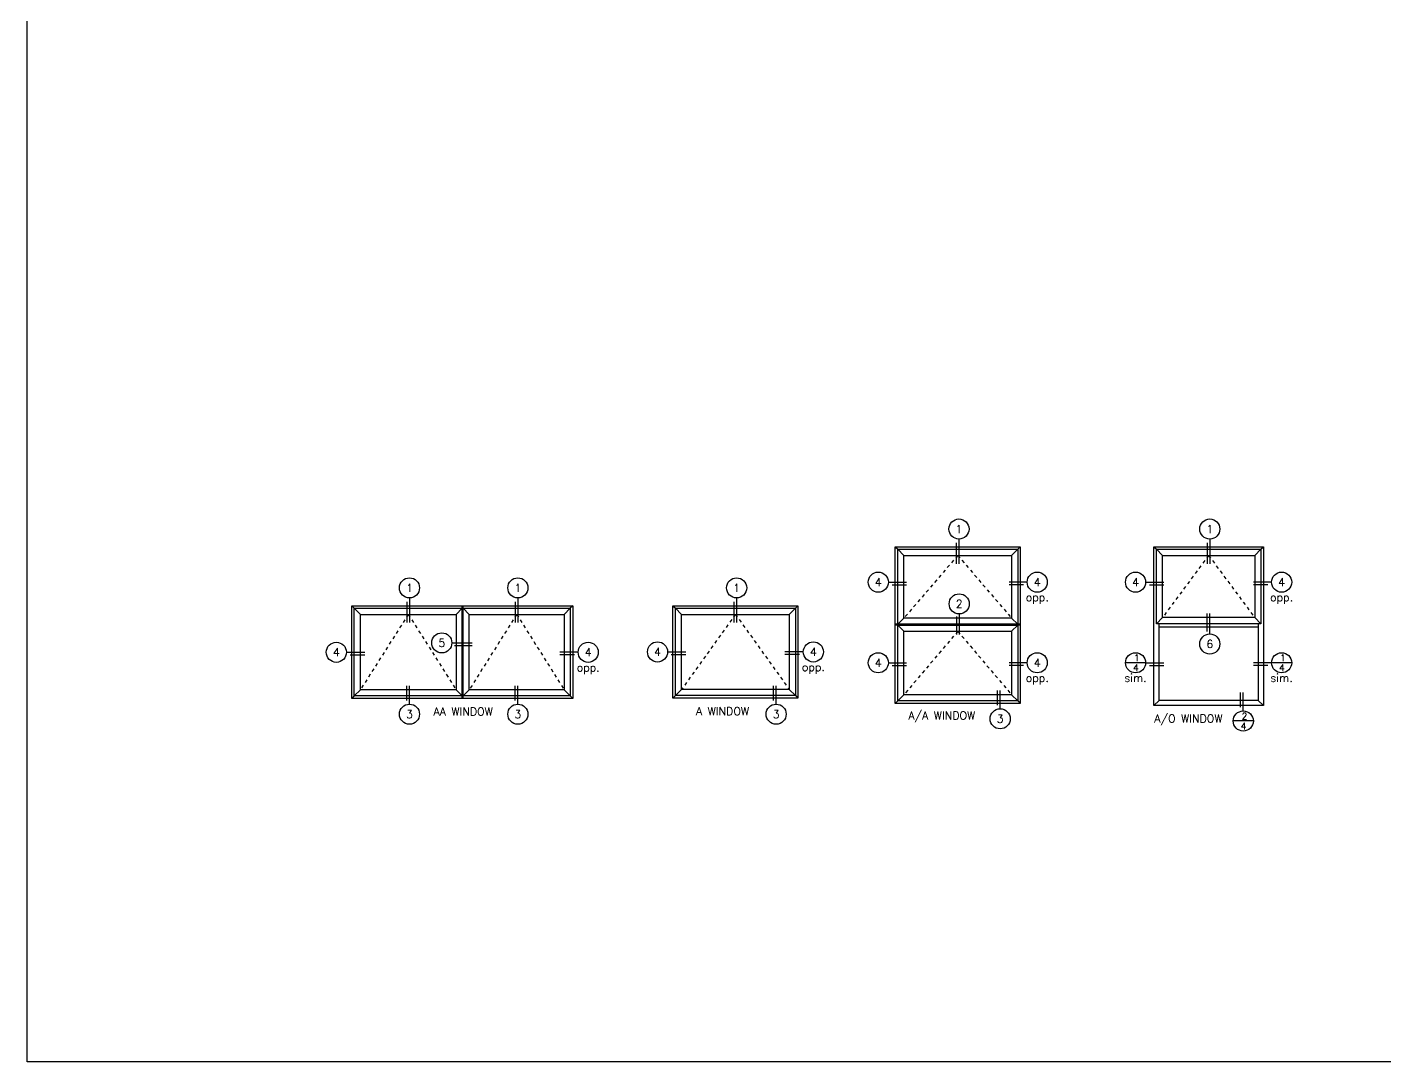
# Model space of a CAD drawing. Extents: x 55.6 to 139.8, y -18.8 to 45.3.
# Drawn here: x 55.62 to 97.71, y -18.84 to 13.22 of the extents above; entities that cross this region are included whole.
import ezdxf
from ezdxf.enums import TextEntityAlignment as Align

# ---------------------------------------------------------------- set-up
doc = ezdxf.new("R2010")
doc.units = 0
doc.header["$LTSCALE"] = 0.25
doc.header["$MEASUREMENT"] = 0
doc.linetypes.add('HIDDEN', pattern=[0.375, 0.25, -0.125])
doc.layers.get('0').update_dxf_attribs({"linetype": 'CONTINUOUS'})
for name, color, linetype in [('ELEV_FRAME', 1, 'CONTINUOUS'), ('ELEV_VENT', 5, 'CONTINUOUS'), ('ELEVATION', 7, 'CONTINUOUS'), ('FRAME', 1, 'CONTINUOUS'), ('MISC', 7, 'CONTINUOUS'), ('TEXT', 7, 'CONTINUOUS')]:
    doc.layers.add(name, color=color, linetype=linetype)
doc.styles.get("Standard").update_dxf_attribs({"font": 'simplex.shx'})

msp = doc.modelspace()

# ---------------------------------------------------------------- linework, layer by layer
msp.add_lwpolyline([(55.623, 45.286), (139.796, 45.286), (139.796, -18.844), (55.623, -18.844)], close=True)
at = {"layer": 'ELEV_FRAME'}
for p, q in [((82.533, -2.882), (82.611, -2.96)), ((86.408, -2.882), (86.331, -2.96)), ((90.549, -2.882), (90.626, -2.96)), ((90.549, -2.882), (93.944, -2.882)), ((90.549, -7.803), (90.549, -2.882)), ((93.867, -2.96), (93.944, -2.882)), ((93.944, -2.882), (93.944, -7.803)), ((65.685, -4.708), (65.763, -4.785)), ((69.111, -7.583), (69.111, -4.708)), ((69.135, -7.583), (69.135, -4.708)), ((72.538, -4.708), (72.46, -4.785)), ((75.641, -4.708), (75.719, -4.785)), ((79.516, -4.708), (79.439, -4.785)), ((86.408, -5.285), (82.533, -5.285)), ((86.408, -5.309), (82.533, -5.309)), ((90.71, -7.642), (90.71, -5.267)), ((93.783, -5.267), (93.783, -7.642)), ((65.763, -7.506), (65.685, -7.583)), ((72.538, -7.583), (72.46, -7.506)), ((75.641, -7.571), (75.719, -7.494)), ((79.439, -7.494), (79.516, -7.571)), ((82.533, -7.735), (82.611, -7.657)), ((86.331, -7.657), (86.408, -7.735)), ((90.549, -7.803), (90.71, -7.642)), ((93.944, -7.803), (90.549, -7.803)), ((93.783, -7.642), (90.71, -7.642)), ((93.783, -7.642), (93.944, -7.803))]:
    msp.add_line(p, q, dxfattribs=at)
for points in [[(82.533, -2.882), (86.408, -2.882), (86.408, -7.735), (82.533, -7.735)], [(72.538, -4.708), (72.538, -7.583), (65.685, -7.583), (65.685, -4.708)], [(75.641, -4.708), (79.516, -4.708), (79.516, -7.571), (75.641, -7.571)]]:
    msp.add_lwpolyline(points, close=True, dxfattribs=at)
at = {"layer": 'ELEV_VENT'}
for p, q in [((82.802, -3.15), (82.611, -2.96)), ((86.14, -3.15), (86.331, -2.96)), ((90.817, -3.15), (90.626, -2.96)), ((93.676, -3.15), (93.867, -2.96)), ((65.953, -4.976), (65.763, -4.785)), ((68.921, -4.976), (69.111, -4.785)), ((69.326, -4.976), (69.135, -4.785)), ((72.27, -4.976), (72.46, -4.785)), ((75.91, -4.976), (75.719, -4.785)), ((79.248, -4.976), (79.439, -4.785)), ((82.802, -5.094), (82.611, -5.285)), ((82.802, -5.499), (82.611, -5.309)), ((86.14, -5.094), (86.331, -5.285)), ((86.14, -5.499), (86.331, -5.309)), ((90.817, -5.076), (90.626, -5.267)), ((93.676, -5.076), (93.867, -5.267)), ((65.953, -7.315), (65.763, -7.506)), ((68.921, -7.315), (69.111, -7.506)), ((69.326, -7.315), (69.135, -7.506)), ((72.27, -7.315), (72.46, -7.506)), ((75.91, -7.303), (75.719, -7.494)), ((79.248, -7.303), (79.439, -7.494)), ((82.802, -7.467), (82.611, -7.657)), ((86.14, -7.467), (86.331, -7.657))]:
    msp.add_line(p, q, dxfattribs=at)
for points in [[(82.611, -2.96), (86.331, -2.96), (86.331, -5.285), (82.611, -5.285)], [(82.802, -3.15), (86.14, -3.15), (86.14, -5.094), (82.802, -5.094)], [(90.626, -5.267), (90.626, -2.96), (93.867, -2.96), (93.867, -5.267)], [(90.817, -5.076), (90.817, -3.15), (93.676, -3.15), (93.676, -5.076)], [(69.111, -4.785), (69.111, -7.506), (65.763, -7.506), (65.763, -4.785)], [(68.921, -4.976), (68.921, -7.315), (65.953, -7.315), (65.953, -4.976)], [(72.46, -4.785), (72.46, -7.506), (69.135, -7.506), (69.135, -4.785)], [(72.27, -4.976), (72.27, -7.315), (69.326, -7.315), (69.326, -4.976)], [(75.719, -4.785), (79.439, -4.785), (79.439, -7.494), (75.719, -7.494)], [(75.91, -4.976), (79.248, -4.976), (79.248, -7.303), (75.91, -7.303)], [(82.611, -5.309), (86.331, -5.309), (86.331, -7.657), (82.611, -7.657)], [(82.802, -5.499), (86.14, -5.499), (86.14, -7.467), (82.802, -7.467)]]:
    msp.add_lwpolyline(points, close=True, dxfattribs=at)
at = {"layer": 'ELEVATION'}
for p, q in [((90.283, -6.476), (89.682, -6.476)), ((94.81, -6.476), (94.21, -6.476)), ((93.621, -8.281), (93.02, -8.281))]:
    msp.add_line(p, q, dxfattribs=at)
at = {"layer": 'FRAME'}
msp.add_line((93.783, -5.374), (90.71, -5.374), dxfattribs=at)
at = {"layer": 'MISC', "linetype": 'HIDDEN'}
for p, q in [((84.471, -3.15), (82.802, -5.094)), ((84.471, -3.15), (86.14, -5.094)), ((92.246, -3.15), (90.817, -5.076)), ((92.246, -3.15), (93.676, -5.076)), ((67.437, -4.976), (65.953, -7.315)), ((67.437, -4.976), (68.921, -7.315)), ((70.798, -4.976), (69.326, -7.315)), ((70.798, -4.976), (72.27, -7.315)), ((77.579, -4.976), (75.91, -7.303)), ((77.579, -4.976), (79.248, -7.303)), ((84.471, -5.499), (82.802, -7.467)), ((84.471, -5.499), (86.14, -7.467))]:
    msp.add_line(p, q, dxfattribs=at)
at = {"layer": 'TEXT'}
for p, q in [((84.424, -2.759), (84.424, -3.407)), ((84.508, -2.644), (84.508, -3.407)), ((92.199, -2.759), (92.199, -3.407)), ((92.283, -2.644), (92.283, -3.407)), ((82.319, -3.978), (82.881, -3.978)), ((82.435, -4.062), (82.881, -4.062)), ((86.623, -3.978), (86.06, -3.978)), ((86.507, -4.062), (86.06, -4.062)), ((90.295, -3.978), (90.857, -3.978)), ((90.41, -4.062), (90.857, -4.062)), ((94.198, -3.978), (93.636, -3.978)), ((94.083, -4.062), (93.636, -4.062)), ((67.39, -4.585), (67.39, -5.232)), ((67.474, -4.469), (67.474, -5.232)), ((70.751, -4.585), (70.751, -5.232)), ((70.835, -4.469), (70.835, -5.232)), ((77.532, -4.585), (77.532, -5.232)), ((77.616, -4.469), (77.616, -5.232)), ((84.431, -5.043), (84.431, -5.597)), ((84.515, -4.964), (84.515, -5.597)), ((92.199, -5.504), (92.199, -4.951)), ((92.283, -5.583), (92.283, -4.951)), ((68.788, -5.86), (69.421, -5.86)), ((65.519, -6.152), (66.087, -6.152)), ((65.635, -6.236), (66.087, -6.236)), ((68.867, -5.944), (69.421, -5.944)), ((72.703, -6.152), (72.135, -6.152)), ((72.588, -6.236), (72.135, -6.236)), ((75.476, -6.141), (76.044, -6.141)), ((75.591, -6.225), (76.044, -6.225)), ((79.682, -6.141), (79.114, -6.141)), ((79.567, -6.225), (79.114, -6.225)), ((82.319, -6.476), (82.881, -6.476)), ((82.435, -6.56), (82.881, -6.56)), ((86.623, -6.476), (86.06, -6.476)), ((86.507, -6.56), (86.06, -6.56)), ((90.295, -6.476), (90.857, -6.476)), ((90.41, -6.56), (90.857, -6.56)), ((94.198, -6.476), (93.636, -6.476)), ((94.083, -6.56), (93.636, -6.56)), ((67.39, -7.643), (67.39, -7.191)), ((67.474, -7.759), (67.474, -7.191)), ((70.751, -7.643), (70.751, -7.191)), ((70.835, -7.759), (70.835, -7.191)), ((78.756, -7.643), (78.756, -7.191)), ((78.84, -7.759), (78.84, -7.191)), ((85.701, -7.786), (85.701, -7.333)), ((85.785, -7.901), (85.785, -7.333)), ((93.237, -7.854), (93.237, -7.401)), ((93.321, -7.969), (93.321, -7.401))]:
    msp.add_line(p, q, dxfattribs=at)
for centre in [(84.508, -2.332), (92.283, -2.332), (82.007, -3.978), (86.935, -3.978), (89.983, -3.978), (94.51, -3.978), (67.474, -4.157), (70.835, -4.157), (77.616, -4.157), (84.515, -4.652), (65.207, -6.152), (68.476, -5.86), (73.015, -6.152), (75.164, -6.141), (79.994, -6.141), (92.283, -5.895), (82.007, -6.476), (86.935, -6.476), (89.983, -6.476), (94.51, -6.476), (67.474, -8.071), (70.835, -8.071), (78.84, -8.071), (85.785, -8.213), (93.321, -8.281)]:
    msp.add_circle(centre, 0.312, dxfattribs=at)

# ---------------------------------------------------------------- texts
at = {"layer": 'ELEVATION'}
for s, p in [('1', (89.932, -6.431)), ('1', (94.459, -6.431)), ('2', (93.27, -8.236))]:
    msp.add_text(s, height=0.206, dxfattribs=at).set_placement(p)
for p in [(89.994, -6.634), (94.521, -6.634), (93.332, -8.439)]:
    msp.add_text('4', height=0.206, dxfattribs=at).set_placement(p, align=Align.MIDDLE_CENTER)
at = {"layer": 'TEXT'}
for s, p in [('1', (84.508, -2.332)), ('1', (92.283, -2.332)), ('1', (67.474, -4.157)), ('1', (70.835, -4.157)), ('1', (77.616, -4.157)), ('4', (82.007, -3.978)), ('4', (86.935, -3.978)), ('4', (89.983, -3.978)), ('4', (94.51, -3.978)), ('2', (84.515, -4.652)), ('5', (68.476, -5.86)), ('6', (92.283, -5.895)), ('4', (65.207, -6.152)), ('4', (73.015, -6.152)), ('4', (75.164, -6.141)), ('4', (79.994, -6.141)), ('4', (82.007, -6.476)), ('4', (86.935, -6.476)), ('3', (67.474, -8.071)), ('3', (70.835, -8.071)), ('3', (78.84, -8.071)), ('3', (85.785, -8.213))]:
    msp.add_text(s, height=0.248, dxfattribs=at).set_placement(p, align=Align.MIDDLE_CENTER)
for s, p in [('opp.', (86.934, -4.57)), ('opp.', (94.509, -4.57)), ('opp.', (73.015, -6.745)), ('opp.', (79.994, -6.733)), ('opp.', (86.934, -7.069)), ('sim.', (89.982, -7.069)), ('sim.', (94.509, -7.069)), ('AA WINDOW', (69.139, -8.114)), ('A WINDOW', (77.179, -8.102)), ('A/A WINDOW', (83.977, -8.235)), ('A/O WINDOW', (91.621, -8.33))]:
    msp.add_text(s, height=0.248, dxfattribs=at).set_placement(p, align=Align.CENTER)

doc.saveas('drawing.dxf')
